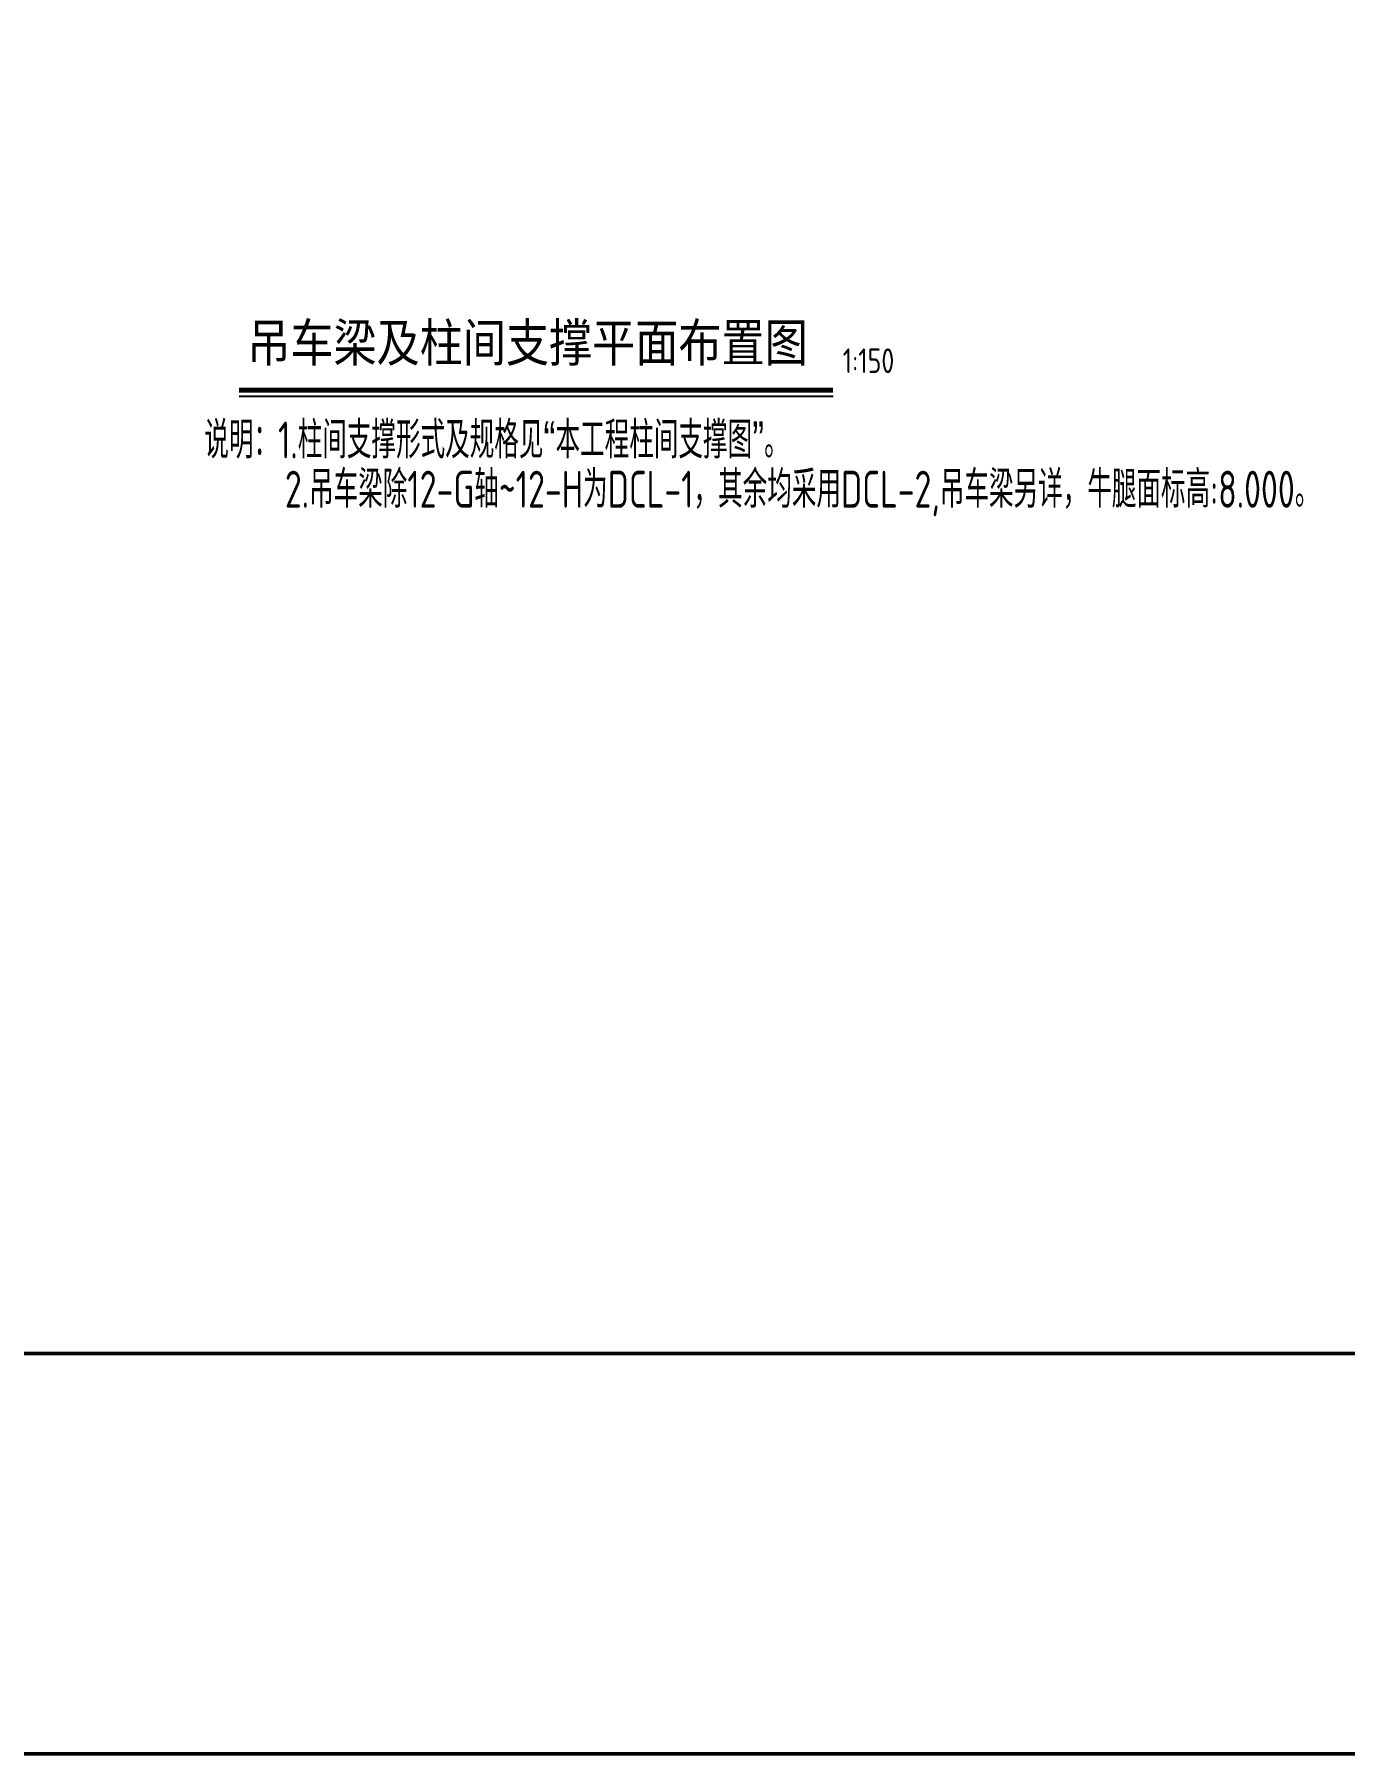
# Model space of a CAD drawing. Extents: x 447413 to 2975780, y -1432727 to 1301644.
# Drawn here: x 2679567 to 2711473, y -145032 to -103112 of the extents above; entities that cross this region are included whole.
import ezdxf
from ezdxf.enums import TextEntityAlignment as Align

# ---------------------------------------------------------------- set-up
doc = ezdxf.new("R2010")
doc.units = 0
doc.header["$LTSCALE"] = 1000
doc.header["$MEASUREMENT"] = 0
for name, color, linetype in [('PUB_TEXT', 7, 'Continuous'), ('TEXT', 6, 'Continuous'), ('图框', 253, 'Continuous')]:
    doc.layers.add(name, color=color, linetype=linetype)
doc.styles.add('TSSD_Norm', font='tssdeng.shx', dxfattribs={"bigfont": 'tssdchn.shx'})
doc.styles.add('TSSD_REIN', font='Tssdeng.shx', dxfattribs={"width": 0.7, "bigfont": 'hztxt.shx'})
doc.styles.add('楷体', font='tssdeng.shx', dxfattribs={"bigfont": 'hztxt.shx'})

# ---------------------------------------------------------------- blocks, each defined once
blk = doc.blocks.new('A$C6B0021A6')
at = {"layer": '图框', "color": 153, "const_width": 58, "elevation": -84000}
for points in [[(111420, 1020), (2520, 1020), (2520, 83120), (111420, 83120)], [(111420, 83120), (117920, 83120), (117920, 1020), (111420, 1020)]]:
    blk.add_lwpolyline(points, close=True, dxfattribs=at)

msp = doc.modelspace()

# ---------------------------------------------------------------- linework, layer by layer
at = {"layer": 'TEXT'}
msp.add_line((2684549.7, -111924.3, 252000), (2699016.7, -111924.3, 252000), dxfattribs=at)
msp.add_line((2684549.7, -111924.3, 252000), (2699016.7, -111924.3, 252000), dxfattribs=at)
at = {"layer": 'TEXT', "const_width": 118.8, "elevation": 252000}
msp.add_lwpolyline([(2684549.7, -111775.8), (2699016.7, -111775.8)], dxfattribs=at)
msp.add_lwpolyline([(2684549.7, -111775.8), (2699016.7, -111775.8)], dxfattribs=at)

# ---------------------------------------------------------------- block references
at = {"xscale": 1.5, "yscale": 1.5, "zscale": 1.5, "rotation": 270}
msp.add_blockref('A$C6B0021A6', (2617168.3, 31891.5, 252000), dxfattribs=at)

# ---------------------------------------------------------------- texts
at = {"layer": 'PUB_TEXT', "style": 'TSSD_Norm', "width": 0.7}
for s, p in [('说明：1.柱间支撑形式及规格见“本工程柱间支撑图”。', (2683705.4, -113439.2, 252000)), ('2.吊车梁除12-G轴~12-H为DCL-1，其余均采用DCL-2,吊车梁另详，牛腿面标高:8.000。', (2685667.1, -114638.9, 378000))]:
    msp.add_text(s, height=900, dxfattribs=at).set_placement(p)
at = {"layer": 'TEXT', "style": '楷体'}
msp.add_text('吊车梁及柱间支撑平面布置图', height=1050, dxfattribs=at).set_placement((2684749.7, -111495.7, 252000), align=Align.BOTTOM_LEFT)
at = {"layer": 'TEXT', "ltscale": 99, "style": 'TSSD_REIN', "width": 0.8}
msp.add_text('1:150', height=600, dxfattribs=at).set_placement((2699251.7, -111359.4, 252000))

doc.saveas('drawing.dxf')
